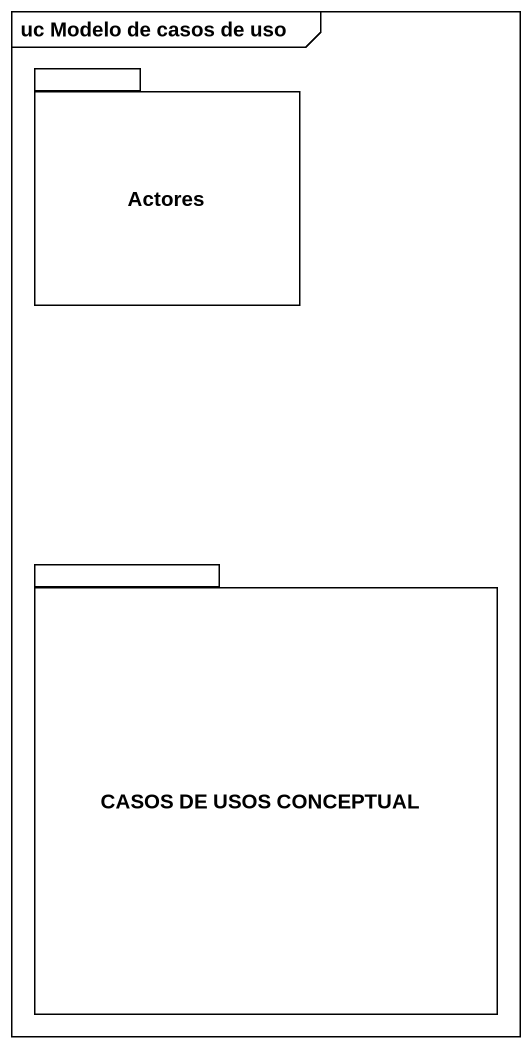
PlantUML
@startuml
mainframe uc Modelo de casos de uso
package Actores {
}
package "CASOS DE USOS CONCEPTUAL" as CASOS_DE_USOS_CONCEPTUAL {
}
@enduml
